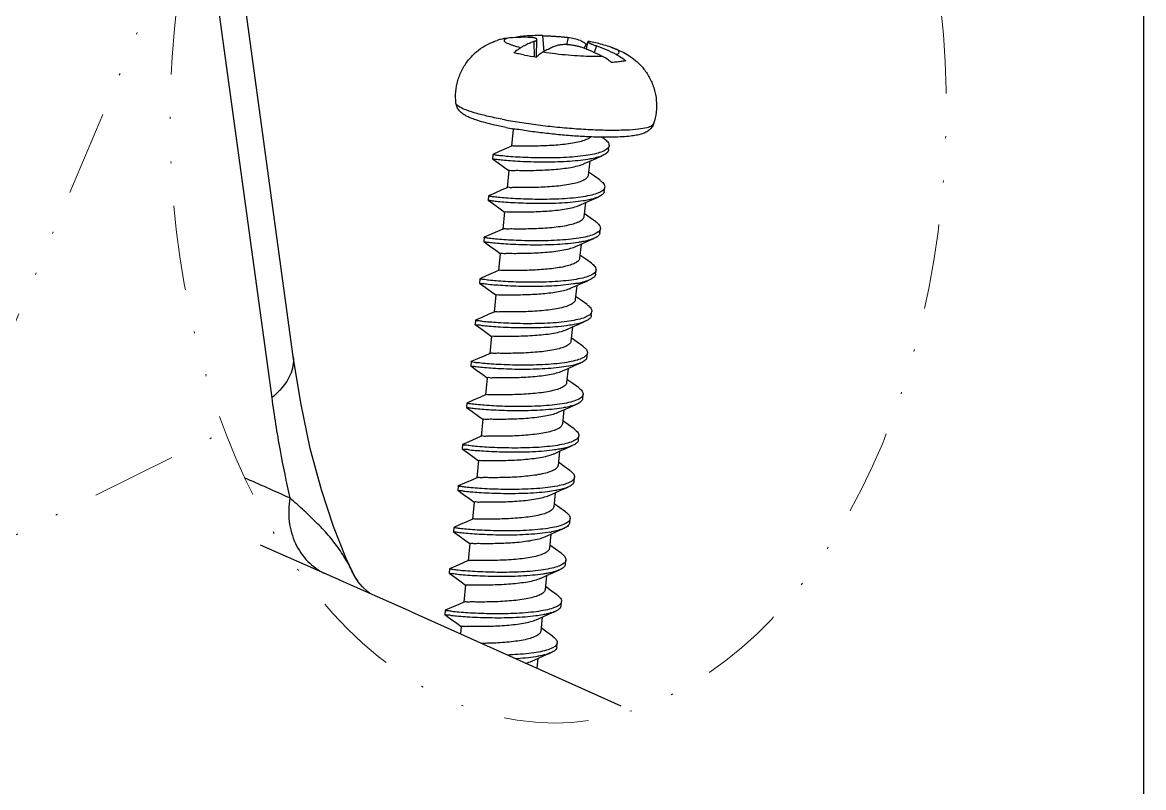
# Model space of a CAD drawing. Header units: millimetres. Extents: x -2947 to 97, y -3022 to 322.
# Drawn here: x -1219.6 to -1160.9, y -1989.6 to -1949.6 of the extents above; entities that cross this region are included whole.
import ezdxf

# ---------------------------------------------------------------- set-up
doc = ezdxf.new("R2010")
doc.units = ezdxf.units.MM
doc.linetypes.add('DIVIDE', pattern=[31.75, 12.7, -6.35, 0, -6.35, 0, -6.35])
doc.layers.get('0').update_dxf_attribs({"linetype": 'CONTINUOUS'})
doc.layers.get('Defpoints').update_dxf_attribs({"linetype": 'CONTINUOUS'})
doc.layers.add('3_ALL_AXES', color=7, linetype='CONTINUOUS')
doc.layers.add('hatch', color=56, linetype='CONTINUOUS', lineweight=9)

msp = doc.modelspace()

# ---------------------------------------------------------------- linework, layer by layer
at = {"color": 7}
for p, q in [((-1205.393, -1967.035), (-1209.238, -1939.012)), ((-1210.229, -1942.19), (-1206.525, -1969.188)), ((-1192.667, -1951.36), (-1192.651, -1950.445)), ((-1192.366, -1950.247), (-1192.292, -1951.085)), ((-1191.025, -1950.342), (-1191.109, -1950.719)), ((-1192.805, -1950.553), (-1192.79, -1951.351)), ((-1190.18, -1950.912), (-1190.073, -1950.697)), ((-1190.064, -1950.956), (-1189.99, -1950.57)), ((-1189.543, -1950.784), (-1189.651, -1951.129)), ((-1193.942, -1955.102), (-1193.892, -1955.138)), ((-1189.125, -1955.646), (-1189.251, -1955.556)), ((-1194.623, -1956.314), (-1194.956, -1956.459)), ((-1194.253, -1956.15), (-1194.623, -1956.314)), ((-1193.986, -1956.031), (-1194.253, -1956.15)), ((-1193.974, -1956.028), (-1193.976, -1956.034)), ((-1188.901, -1956.222), (-1188.878, -1956.001)), ((-1194.958, -1956.462), (-1194.981, -1956.683)), ((-1194.979, -1956.686), (-1194.981, -1956.683)), ((-1194.979, -1956.686), (-1194.678, -1956.901)), ((-1194.958, -1956.462), (-1194.956, -1956.459)), ((-1194.678, -1956.901), (-1194.35, -1957.137)), ((-1190.174, -1956.941), (-1189.887, -1956.814)), ((-1189.887, -1956.814), (-1189.551, -1956.665)), ((-1189.551, -1956.665), (-1189.216, -1956.518)), ((-1194.35, -1957.137), (-1194.119, -1957.305)), ((-1189.644, -1957.604), (-1189.947, -1957.386)), ((-1189.351, -1957.813), (-1189.644, -1957.604)), ((-1195.184, -1958.629), (-1195.208, -1958.851)), ((-1195.184, -1958.629), (-1195.182, -1958.627)), ((-1194.849, -1958.481), (-1195.182, -1958.627)), ((-1194.479, -1958.318), (-1194.849, -1958.481)), ((-1194.212, -1958.198), (-1194.479, -1958.318)), ((-1194.199, -1958.195), (-1194.202, -1958.202)), ((-1189.777, -1958.832), (-1189.442, -1958.686)), ((-1189.127, -1958.39), (-1189.104, -1958.168)), ((-1195.206, -1958.853), (-1195.208, -1958.851)), ((-1195.206, -1958.853), (-1194.905, -1959.069)), ((-1194.905, -1959.069), (-1194.577, -1959.305)), ((-1190.4, -1959.109), (-1190.114, -1958.981)), ((-1190.114, -1958.981), (-1189.777, -1958.832)), ((-1194.577, -1959.305), (-1194.345, -1959.473)), ((-1189.87, -1959.771), (-1190.173, -1959.553)), ((-1189.577, -1959.981), (-1189.87, -1959.771)), ((-1194.438, -1960.366), (-1194.706, -1960.485)), ((-1189.353, -1960.557), (-1189.33, -1960.335)), ((-1195.411, -1960.796), (-1195.434, -1961.018)), ((-1195.432, -1961.021), (-1195.434, -1961.018)), ((-1195.432, -1961.021), (-1195.131, -1961.236)), ((-1195.411, -1960.796), (-1195.408, -1960.794)), ((-1195.075, -1960.648), (-1195.408, -1960.794)), ((-1194.706, -1960.485), (-1195.075, -1960.648)), ((-1190.34, -1961.148), (-1190.004, -1961)), ((-1190.004, -1961), (-1189.668, -1960.853)), ((-1195.131, -1961.236), (-1194.803, -1961.472)), ((-1194.803, -1961.472), (-1194.571, -1961.64)), ((-1190.627, -1961.276), (-1190.34, -1961.148)), ((-1190.096, -1961.939), (-1190.399, -1961.72)), ((-1189.804, -1962.148), (-1190.096, -1961.939)), ((-1194.932, -1962.652), (-1195.301, -1962.815)), ((-1194.664, -1962.533), (-1194.932, -1962.652)), ((-1189.579, -1962.724), (-1189.556, -1962.503)), ((-1195.637, -1962.963), (-1195.66, -1963.185)), ((-1195.658, -1963.188), (-1195.66, -1963.185)), ((-1195.658, -1963.188), (-1195.357, -1963.403)), ((-1195.637, -1962.963), (-1195.634, -1962.961)), ((-1195.301, -1962.815), (-1195.634, -1962.961)), ((-1190.853, -1963.443), (-1190.654, -1963.355)), ((-1190.654, -1963.355), (-1190.25, -1963.176)), ((-1190.25, -1963.176), (-1189.996, -1963.064)), ((-1189.895, -1963.02), (-1189.927, -1963.034)), ((-1195.357, -1963.403), (-1195.029, -1963.639)), ((-1195.029, -1963.639), (-1194.797, -1963.807)), ((-1190.322, -1964.106), (-1190.626, -1963.888)), ((-1190.03, -1964.315), (-1190.322, -1964.106)), ((-1195.863, -1965.131), (-1195.886, -1965.352)), ((-1195.863, -1965.131), (-1195.86, -1965.128)), ((-1195.527, -1964.983), (-1195.86, -1965.128)), ((-1195.158, -1964.819), (-1195.527, -1964.983)), ((-1194.89, -1964.7), (-1195.158, -1964.819)), ((-1189.805, -1964.891), (-1189.782, -1964.67)), ((-1195.884, -1965.355), (-1195.886, -1965.352)), ((-1195.884, -1965.355), (-1195.583, -1965.57)), ((-1195.583, -1965.57), (-1195.255, -1965.806)), ((-1191.079, -1965.61), (-1190.792, -1965.483)), ((-1190.792, -1965.483), (-1190.456, -1965.334)), ((-1190.456, -1965.334), (-1190.121, -1965.187)), ((-1195.255, -1965.806), (-1195.023, -1965.974)), ((-1190.548, -1966.273), (-1190.852, -1966.055)), ((-1190.256, -1966.482), (-1190.548, -1966.273)), ((-1195.116, -1966.867), (-1195.384, -1966.987)), ((-1190.031, -1967.059), (-1190.008, -1966.837)), ((-1205.005, -1969.456), (-1205.393, -1967.035)), ((-1196.089, -1967.298), (-1196.112, -1967.52)), ((-1196.089, -1967.298), (-1196.086, -1967.296)), ((-1195.754, -1967.15), (-1196.086, -1967.296)), ((-1195.384, -1966.987), (-1195.754, -1967.15)), ((-1190.682, -1967.501), (-1190.347, -1967.355)), ((-1196.11, -1967.522), (-1196.112, -1967.52)), ((-1196.11, -1967.522), (-1195.809, -1967.738)), ((-1195.809, -1967.738), (-1195.481, -1967.974)), ((-1195.481, -1967.974), (-1195.249, -1968.142)), ((-1191.305, -1967.778), (-1191.018, -1967.65)), ((-1191.018, -1967.65), (-1190.682, -1967.501)), ((-1190.987, -1967.533), (-1190.994, -1967.535)), ((-1190.774, -1968.44), (-1191.078, -1968.222)), ((-1190.482, -1968.65), (-1190.774, -1968.44)), ((-1195.61, -1969.154), (-1195.98, -1969.317)), ((-1195.343, -1969.035), (-1195.61, -1969.154)), ((-1190.258, -1969.226), (-1190.235, -1969.004)), ((-1204.504, -1971.836), (-1205.005, -1969.456)), ((-1196.315, -1969.465), (-1196.338, -1969.687)), ((-1196.336, -1969.69), (-1196.338, -1969.687)), ((-1196.336, -1969.69), (-1196.035, -1969.905)), ((-1196.315, -1969.465), (-1196.313, -1969.463)), ((-1195.98, -1969.317), (-1196.313, -1969.463)), ((-1191.531, -1969.945), (-1191.244, -1969.817)), ((-1191.244, -1969.817), (-1190.908, -1969.669)), ((-1190.908, -1969.669), (-1190.573, -1969.522)), ((-1196.035, -1969.905), (-1195.707, -1970.141)), ((-1195.707, -1970.141), (-1195.476, -1970.309)), ((-1191.001, -1970.608), (-1191.304, -1970.389)), ((-1190.708, -1970.817), (-1191.001, -1970.608)), ((-1196.206, -1971.484), (-1196.539, -1971.63)), ((-1195.836, -1971.321), (-1196.206, -1971.484)), ((-1195.569, -1971.202), (-1195.836, -1971.321)), ((-1195.556, -1971.199), (-1195.559, -1971.205)), ((-1190.484, -1971.393), (-1190.461, -1971.172)), ((-1203.927, -1973.997), (-1204.504, -1971.836)), ((-1196.541, -1971.632), (-1196.564, -1971.854)), ((-1196.562, -1971.857), (-1196.564, -1971.854)), ((-1196.562, -1971.857), (-1196.262, -1972.072)), ((-1196.541, -1971.632), (-1196.539, -1971.63)), ((-1196.262, -1972.072), (-1195.934, -1972.308)), ((-1191.757, -1972.112), (-1191.471, -1971.984)), ((-1191.471, -1971.984), (-1191.134, -1971.836)), ((-1191.134, -1971.836), (-1190.799, -1971.689)), ((-1195.934, -1972.308), (-1195.702, -1972.476)), ((-1191.227, -1972.775), (-1191.53, -1972.557)), ((-1190.934, -1972.984), (-1191.227, -1972.775)), ((-1190.71, -1973.56), (-1190.687, -1973.339)), ((-1196.768, -1973.8), (-1196.791, -1974.021)), ((-1196.768, -1973.8), (-1196.765, -1973.797)), ((-1196.432, -1973.652), (-1196.765, -1973.797)), ((-1196.063, -1973.488), (-1196.432, -1973.652)), ((-1195.795, -1973.369), (-1196.063, -1973.488)), ((-1191.361, -1974.003), (-1191.025, -1973.856)), ((-1203.292, -1975.92), (-1203.927, -1973.997)), ((-1196.789, -1974.024), (-1196.791, -1974.021)), ((-1196.789, -1974.024), (-1196.488, -1974.239)), ((-1196.488, -1974.239), (-1196.16, -1974.475)), ((-1196.16, -1974.475), (-1195.928, -1974.643)), ((-1191.983, -1974.279), (-1191.697, -1974.152)), ((-1191.697, -1974.152), (-1191.361, -1974.003)), ((-1191.453, -1974.942), (-1191.756, -1974.724)), ((-1191.161, -1975.151), (-1191.453, -1974.942)), ((-1196.289, -1975.656), (-1196.658, -1975.819)), ((-1196.021, -1975.536), (-1196.289, -1975.656)), ((-1190.936, -1975.728), (-1190.913, -1975.506)), ((-1202.623, -1977.593), (-1203.292, -1975.92)), ((-1196.994, -1975.967), (-1197.017, -1976.189)), ((-1197.015, -1976.191), (-1197.017, -1976.189)), ((-1197.015, -1976.191), (-1196.714, -1976.407)), ((-1196.994, -1975.967), (-1196.991, -1975.965)), ((-1196.658, -1975.819), (-1196.991, -1975.965)), ((-1191.923, -1976.319), (-1191.587, -1976.17)), ((-1191.587, -1976.17), (-1191.252, -1976.024)), ((-1196.714, -1976.407), (-1196.386, -1976.643)), ((-1196.386, -1976.643), (-1196.154, -1976.811)), ((-1192.21, -1976.447), (-1191.923, -1976.319)), ((-1203.737, -1978.378), (-1207.11, -1976.886)), ((-1191.679, -1977.109), (-1191.983, -1976.891)), ((-1191.387, -1977.319), (-1191.679, -1977.109)), ((-1202.266, -1978.366), (-1202.623, -1977.593)), ((-1202.266, -1978.365), (-1202.455, -1977.992)), ((-1196.884, -1977.986), (-1197.217, -1978.132)), ((-1196.515, -1977.823), (-1196.884, -1977.986)), ((-1196.247, -1977.704), (-1196.515, -1977.823)), ((-1191.162, -1977.895), (-1191.139, -1977.673)), ((-1202.203, -1978.489), (-1202.266, -1978.366)), ((-1202.096, -1978.671), (-1202.203, -1978.489)), ((-1197.22, -1978.134), (-1197.243, -1978.356)), ((-1197.241, -1978.359), (-1197.243, -1978.356)), ((-1197.241, -1978.359), (-1196.94, -1978.574)), ((-1197.22, -1978.134), (-1197.217, -1978.132)), ((-1196.94, -1978.574), (-1196.612, -1978.81)), ((-1192.436, -1978.614), (-1192.149, -1978.486)), ((-1192.149, -1978.486), (-1191.813, -1978.338)), ((-1191.813, -1978.338), (-1191.478, -1978.191)), ((-1199.212, -1980.387), (-1202.181, -1979.067)), ((-1202.018, -1978.786), (-1202.096, -1978.671)), ((-1202.018, -1978.786), (-1202.017, -1978.787)), ((-1201.78, -1979.078), (-1202.017, -1978.787)), ((-1201.519, -1979.324), (-1201.78, -1979.078)), ((-1196.612, -1978.81), (-1196.38, -1978.978)), ((-1191.905, -1979.277), (-1192.209, -1979.058)), ((-1201.39, -1979.418), (-1201.519, -1979.324)), ((-1191.613, -1979.486), (-1191.905, -1979.277)), ((-1199.212, -1980.387), (-1188.27, -1985.305)), ((-1197.446, -1980.301), (-1197.469, -1980.523)), ((-1197.446, -1980.301), (-1197.443, -1980.299)), ((-1197.111, -1980.153), (-1197.443, -1980.299)), ((-1196.741, -1979.99), (-1197.111, -1980.153)), ((-1196.473, -1979.871), (-1196.741, -1979.99)), ((-1192.039, -1980.505), (-1191.704, -1980.358)), ((-1191.388, -1980.062), (-1191.365, -1979.84)), ((-1197.467, -1980.526), (-1197.469, -1980.523)), ((-1197.467, -1980.526), (-1197.166, -1980.741)), ((-1197.166, -1980.741), (-1196.838, -1980.977)), ((-1196.838, -1980.977), (-1196.606, -1981.145)), ((-1192.662, -1980.781), (-1192.375, -1980.653)), ((-1192.375, -1980.653), (-1192.039, -1980.505)), ((-1192.131, -1981.444), (-1192.435, -1981.226)), ((-1191.839, -1981.653), (-1192.131, -1981.444)), ((-1191.615, -1982.229), (-1191.592, -1982.008)), ((-1192.601, -1982.821), (-1192.265, -1982.672)), ((-1192.265, -1982.672), (-1191.93, -1982.525)), ((-1192.888, -1982.948), (-1192.601, -1982.821))]:
    msp.add_line(p, q, dxfattribs=at)
for centre, radius, start, end in [((-1193.972, -1952.575), 2.208, 95.88624, 105.19981), ((-1193.317, -1958.917), 8.584, 88.60915, 95.89235), ((-1193.229, -1952.488), 2.209, 95.88722, 103.91871), ((-1192.575, -1958.819), 8.574, 90.48299, 95.89534), ((-1192.574, -1958.861), 8.616, 88.61515, 90.48567), ((-1191.497, -1953.52), 3.212, 69.64445, 81.55399), ((-1193.548, -1959.868), 9.569, 63.29364, 70.06871), ((-1193.417, -1972.113), 21.675, 80.97289, 81.12395), ((-1190.315, -1953.728), 3.196, 75.32328, 81.57089), ((-1192.805, -1959.78), 9.569, 63.29364, 70.06871), ((-1189.716, -1932.314), 19.284, 259.27894, 261.16355), ((-1189.799, -1960.084), 0.558, 310.17378, 311.35923), ((-1190.024, -1962.249), 0.56, 309.27831, 311.22162), ((-1191.405, -1958.508), 4.771, 280.44639, 283.6252), ((-1191.234, -1959.233), 4.027, 283.70024, 283.98341), ((-1195.308, -1969.031), 0.0265, 183.01881, 186.04505), ((-1193.03, -1970.031), 6.275, 279.74056, 280.4145), ((-1198.858, -1976.525), 3.885, 202.18316, 205.3254), ((-1191.617, -1977.407), 0.576, 308.65876, 311.20379), ((-1198.817, -1976.506), 3.93, 205.32423, 208.34579), ((-1198.792, -1976.492), 3.958, 208.34623, 215.41317), ((-1193.714, -1976.523), 6.286, 280.33577, 280.45165)]:
    msp.add_arc(centre, radius, start, end, dxfattribs=at)
for points, start_tangent, end_tangent in [([(-1193.502, -1950.878), (-1193.91, -1950.764), (-1194.195, -1950.651), (-1194.341, -1950.546), (-1194.342, -1950.454), (-1194.199, -1950.378)], (-0.971348, 0.237662), (0.956396, 0.292072)), ([(-1192.651, -1950.445), (-1192.652, -1950.435), (-1192.664, -1950.417), (-1192.688, -1950.399), (-1192.724, -1950.384), (-1192.77, -1950.37), (-1192.825, -1950.359), (-1192.886, -1950.35), (-1192.953, -1950.343), (-1193.027, -1950.339), (-1193.109, -1950.335)], (0.019794, 0.999804), (-0.999708, 0.024156)), ([(-1192.805, -1950.553), (-1192.756, -1950.533), (-1192.716, -1950.514), (-1192.686, -1950.494), (-1192.664, -1950.475), (-1192.652, -1950.455), (-1192.651, -1950.445)], (0.937597, 0.347724), (0.019794, 0.999804)), ([(-1192.366, -1950.247), (-1192.279, -1950.25), (-1192.19, -1950.253), (-1192.096, -1950.257), (-1191.999, -1950.261), (-1191.895, -1950.267), (-1191.788, -1950.273), (-1191.68, -1950.28), (-1191.574, -1950.288), (-1191.472, -1950.295), (-1191.376, -1950.304), (-1191.289, -1950.312), (-1191.211, -1950.319), (-1191.142, -1950.327), (-1191.131, -1950.329)], (0.999708, -0.024156), (0.993029, -0.117869)), ([(-1191.131, -1950.329), (-1191.08, -1950.335), (-1191.025, -1950.342)], (0.993029, -0.117869), (0.989199, -0.14658)), ([(-1193.856, -1951.145), (-1193.683, -1950.997), (-1193.502, -1950.878)], (0.722878, 0.690976), (0.872025, 0.489461)), ([(-1192.805, -1950.553), (-1192.902, -1950.59), (-1193.006, -1950.633), (-1193.119, -1950.683), (-1193.239, -1950.74), (-1193.367, -1950.805), (-1193.502, -1950.878)], (-0.937597, -0.347724), (-0.872025, -0.489461)), ([(-1191.627, -1950.777), (-1191.724, -1950.814), (-1191.828, -1950.857), (-1191.941, -1950.907), (-1192.061, -1950.964), (-1192.189, -1951.029), (-1192.324, -1951.102)], (-0.937597, -0.347724), (-0.872025, -0.489461)), ([(-1190.286, -1950.872), (-1190.37, -1950.844), (-1190.457, -1950.818), (-1190.549, -1950.795), (-1190.645, -1950.774), (-1190.747, -1950.755), (-1190.853, -1950.74), (-1190.96, -1950.728), (-1191.066, -1950.721), (-1191.169, -1950.717), (-1191.266, -1950.718), (-1191.354, -1950.724), (-1191.434, -1950.732), (-1191.505, -1950.744), (-1191.569, -1950.759), (-1191.627, -1950.777)], (-0.940272, 0.340424), (-0.937597, -0.347724)), ([(-1190.379, -1950.508), (-1190.217, -1950.588), (-1190.073, -1950.697)], (0.937831, -0.347093), (0.743658, -0.66856)), ([(-1189.847, -1950.566), (-1189.894, -1950.56), (-1189.931, -1950.558), (-1189.959, -1950.558), (-1189.979, -1950.561), (-1189.989, -1950.567), (-1189.99, -1950.57)], (-0.989199, 0.14658), (-0.108921, -0.99405)), ([(-1189.99, -1950.57), (-1189.989, -1950.578), (-1189.976, -1950.591), (-1189.953, -1950.609), (-1189.917, -1950.629), (-1189.872, -1950.652), (-1189.818, -1950.676), (-1189.759, -1950.701), (-1189.694, -1950.728), (-1189.622, -1950.755), (-1189.543, -1950.784)], (-0.108921, -0.99405), (0.940272, -0.340424)), ([(-1188.505, -1951.232), (-1188.361, -1951.157), (-1188.362, -1951.064), (-1188.509, -1950.959), (-1188.786, -1950.849)], (0.956396, 0.292072), (-0.94258, 0.333982)), ([(-1193.303, -1951.261), (-1193.59, -1951.204), (-1193.856, -1951.145)], (-0.982391, 0.186837), (-0.973737, 0.227676)), ([(-1192.324, -1951.102), (-1192.505, -1951.221), (-1192.678, -1951.369)], (-0.872025, -0.489461), (-0.722878, -0.690976)), ([(-1192.324, -1951.102), (-1191.677, -1951.188), (-1191.014, -1951.256), (-1190.368, -1951.302), (-1189.769, -1951.323), (-1189.248, -1951.32)], (0.988948, -0.148261), (0.999425, 0.033901)), ([(-1188.748, -1951.647), (-1188.984, -1951.472), (-1189.248, -1951.32)], (-0.770417, 0.637541), (-0.893562, 0.448939)), ([(-1188.005, -1951.559), (-1188.201, -1951.598), (-1188.45, -1951.628), (-1188.748, -1951.647)], (-0.968291, -0.249823), (-0.998981, -0.045127)), ([(-1188.505, -1951.232), (-1188.242, -1951.384), (-1188.005, -1951.559)], (0.893562, -0.448939), (0.770417, -0.637541)), ([(-1193.883, -1955.138), (-1193.88, -1955.129), (-1193.801, -1955.119)], (0.267868, 0.963456), (0.972157, -0.234332)), ([(-1189.833, -1955.547), (-1189.892, -1955.592), (-1190.111, -1955.702), (-1190.412, -1955.796), (-1190.783, -1955.873), (-1191.204, -1955.933), (-1191.657, -1955.977), (-1192.12, -1956.005), (-1192.57, -1956.021), (-1192.987, -1956.028)], (-0.752005, -0.659157), (-0.999977, -0.006777)), ([(-1189.125, -1955.647), (-1189.076, -1955.683), (-1188.914, -1955.856), (-1188.878, -1956.001)], (0.816484, -0.577369), (-0.075567, -0.997141)), ([(-1188.978, -1956.169), (-1189.201, -1956.3), (-1189.542, -1956.412), (-1189.986, -1956.502), (-1190.513, -1956.569), (-1191.101, -1956.615), (-1191.724, -1956.638), (-1192.355, -1956.643), (-1192.968, -1956.632), (-1193.535, -1956.609), (-1194.032, -1956.577), (-1194.438, -1956.541), (-1194.735, -1956.507), (-1194.91, -1956.478), (-1194.957, -1956.46)], (-0.744846, -0.667236), (-0.663873, 0.747845)), ([(-1192.987, -1956.028), (-1193.359, -1956.028), (-1193.66, -1956.025), (-1193.868, -1956.024), (-1193.974, -1956.028)], (-0.999977, -0.006777), (-0.435784, -0.900051)), ([(-1188.901, -1956.222), (-1188.902, -1956.232), (-1188.992, -1956.383), (-1189.209, -1956.515), (-1189.216, -1956.518)], (-0.086796, -0.996226), (-0.920432, -0.390904)), ([(-1188.878, -1956.001), (-1188.88, -1956.019), (-1188.978, -1956.169)], (-0.075567, -0.997141), (-0.744846, -0.667236)), ([(-1189.86, -1956.698), (-1189.983, -1956.719), (-1190.507, -1956.788), (-1191.092, -1956.834), (-1191.714, -1956.859), (-1192.346, -1956.865), (-1192.961, -1956.855), (-1193.531, -1956.832), (-1194.033, -1956.8), (-1194.444, -1956.765), (-1194.746, -1956.73), (-1194.928, -1956.701), (-1194.978, -1956.684)], (-0.98343, -0.181291), (-0.849122, 0.528197)), ([(-1193.119, -1957.296), (-1192.699, -1957.29), (-1192.239, -1957.273), (-1191.765, -1957.243), (-1191.309, -1957.198), (-1190.885, -1957.136), (-1190.516, -1957.057), (-1190.218, -1956.96), (-1190.174, -1956.941)], (0.999977, 0.006777), (0.913409, 0.407043)), ([(-1189.216, -1956.518), (-1189.544, -1956.628), (-1189.86, -1956.698)], (-0.920432, -0.390904), (-0.98343, -0.181291)), ([(-1194.109, -1957.305), (-1194.106, -1957.296), (-1194, -1957.292), (-1193.793, -1957.293), (-1193.491, -1957.296), (-1193.119, -1957.296)], (0.22856, 0.97353), (0.999977, 0.006777)), ([(-1189.966, -1957.549), (-1189.984, -1957.617), (-1190.103, -1957.748), (-1190.318, -1957.862), (-1190.615, -1957.957), (-1190.987, -1958.037), (-1191.414, -1958.099), (-1191.87, -1958.143), (-1192.339, -1958.172), (-1192.793, -1958.189), (-1193.213, -1958.195)], (-0.099829, -0.995005), (-0.999977, -0.006777)), ([(-1189.352, -1957.814), (-1189.296, -1957.855), (-1189.137, -1958.028), (-1189.104, -1958.168)], (0.815901, -0.578191), (-0.071594, -0.997434)), ([(-1189.208, -1958.34), (-1189.435, -1958.471), (-1189.78, -1958.582), (-1190.226, -1958.671), (-1190.755, -1958.738), (-1191.344, -1958.783), (-1191.967, -1958.806), (-1192.599, -1958.81), (-1193.21, -1958.799), (-1193.776, -1958.775), (-1194.271, -1958.743), (-1194.674, -1958.708), (-1194.967, -1958.673), (-1195.139, -1958.645), (-1195.182, -1958.627)], (-0.754614, -0.65617), (-0.671325, 0.741163)), ([(-1193.213, -1958.195), (-1193.584, -1958.195), (-1193.884, -1958.192), (-1194.091, -1958.191), (-1194.199, -1958.195)], (-0.999977, -0.006777), (-0.504702, -0.863294)), ([(-1189.442, -1958.686), (-1189.448, -1958.688), (-1189.788, -1958.8), (-1190.087, -1958.865)], (-0.920786, -0.390068), (-0.98339, -0.181505)), ([(-1189.127, -1958.39), (-1189.129, -1958.407), (-1189.225, -1958.556), (-1189.442, -1958.686)], (-0.077222, -0.997014), (-0.920786, -0.390068)), ([(-1189.104, -1958.168), (-1189.108, -1958.191), (-1189.208, -1958.34)], (-0.071594, -0.997434), (-0.754614, -0.65617)), ([(-1190.087, -1958.865), (-1190.232, -1958.89), (-1190.758, -1958.958), (-1191.346, -1959.003), (-1191.969, -1959.027), (-1192.601, -1959.032), (-1193.214, -1959.021), (-1193.782, -1958.998), (-1194.28, -1958.966), (-1194.686, -1958.93), (-1194.984, -1958.896), (-1195.159, -1958.867), (-1195.204, -1958.851)], (-0.98339, -0.181505), (-0.837419, 0.546561)), ([(-1193.345, -1959.463), (-1192.925, -1959.457), (-1192.472, -1959.44), (-1192.003, -1959.411), (-1191.547, -1959.367), (-1191.119, -1959.305), (-1190.748, -1959.226), (-1190.45, -1959.13), (-1190.4, -1959.109)], (0.999977, 0.006777), (0.913227, 0.407452)), ([(-1194.335, -1959.473), (-1194.331, -1959.464), (-1194.224, -1959.459), (-1194.016, -1959.461), (-1193.716, -1959.463), (-1193.345, -1959.463)], (0.286304, 0.958139), (0.999977, 0.006777)), ([(-1190.192, -1959.716), (-1190.208, -1959.78), (-1190.324, -1959.912), (-1190.537, -1960.026), (-1190.833, -1960.123), (-1191.209, -1960.203), (-1191.64, -1960.266), (-1192.096, -1960.31), (-1192.561, -1960.339), (-1193.017, -1960.356), (-1193.439, -1960.362)], (-0.094858, -0.995491), (-0.999977, -0.006777)), ([(-1194.423, -1960.362), (-1194.429, -1960.371)], (-0.695996, -0.718046), (-0.528164, -0.849142)), ([(-1193.439, -1960.362), (-1193.808, -1960.362), (-1194.105, -1960.36), (-1194.312, -1960.358), (-1194.423, -1960.362)], (-0.999977, -0.006777), (-0.695996, -0.718046)), ([(-1189.578, -1959.981), (-1189.516, -1960.027), (-1189.361, -1960.2), (-1189.331, -1960.335)], (0.815327, -0.579001), (-0.068758, -0.997633)), ([(-1189.331, -1960.335), (-1189.335, -1960.363), (-1189.43, -1960.503)], (-0.068758, -0.997633), (-0.750491, -0.660881)), ([(-1190.313, -1961.033), (-1190.48, -1961.061), (-1191.01, -1961.128), (-1191.6, -1961.172), (-1192.225, -1961.195), (-1192.856, -1961.199), (-1193.468, -1961.188), (-1194.033, -1961.164), (-1194.527, -1961.132), (-1194.928, -1961.096), (-1195.22, -1961.062), (-1195.391, -1961.034), (-1195.429, -1961.017)], (-0.983345, -0.181749), (-0.818345, 0.574727)), ([(-1189.439, -1960.511), (-1189.67, -1960.642), (-1190.017, -1960.752), (-1190.465, -1960.841), (-1190.996, -1960.907), (-1191.587, -1960.951), (-1192.211, -1960.974), (-1192.842, -1960.978), (-1193.453, -1960.966), (-1194.017, -1960.942), (-1194.509, -1960.909), (-1194.909, -1960.874), (-1195.2, -1960.84), (-1195.369, -1960.812), (-1195.408, -1960.794)], (-0.764005, -0.645211), (-0.670312, 0.742079)), ([(-1189.668, -1960.853), (-1189.688, -1960.861), (-1190.033, -1960.972), (-1190.313, -1961.033)], (-0.920724, -0.390215), (-0.983345, -0.181749)), ([(-1189.354, -1960.557), (-1189.357, -1960.581), (-1189.459, -1960.73), (-1189.668, -1960.853)], (-0.070577, -0.997506), (-0.920724, -0.390215)), ([(-1194.563, -1961.642), (-1194.555, -1961.63), (-1194.444, -1961.627), (-1194.237, -1961.628), (-1193.94, -1961.631), (-1193.571, -1961.63)], (0.456024, 0.889967), (0.999977, 0.006777)), ([(-1193.571, -1961.63), (-1193.15, -1961.624), (-1192.693, -1961.607), (-1192.228, -1961.578), (-1191.772, -1961.534), (-1191.341, -1961.471), (-1190.965, -1961.391), (-1190.669, -1961.294), (-1190.626, -1961.276)], (0.999977, 0.006777), (0.913521, 0.406791)), ([(-1190.663, -1962.147), (-1190.901, -1962.243), (-1191.214, -1962.327), (-1191.586, -1962.395), (-1191.995, -1962.447), (-1192.417, -1962.484), (-1192.851, -1962.51), (-1193.276, -1962.524), (-1193.665, -1962.53)], (-0.889994, -0.455972), (-0.999977, -0.006777)), ([(-1190.417, -1961.884), (-1190.42, -1961.904), (-1190.496, -1962.033), (-1190.663, -1962.147)], (-0.083103, -0.996541), (-0.889994, -0.455972)), ([(-1189.804, -1962.148), (-1189.736, -1962.199), (-1189.585, -1962.372), (-1189.557, -1962.502)], (0.814764, -0.579792), (-0.067111, -0.997745)), ([(-1194.648, -1962.529), (-1194.657, -1962.539)], (-0.77656, -0.630043), (-0.612169, -0.790727)), ([(-1193.665, -1962.53), (-1194.032, -1962.53), (-1194.326, -1962.527), (-1194.535, -1962.526), (-1194.648, -1962.529)], (-0.999977, -0.006777), (-0.77656, -0.630043)), ([(-1189.67, -1962.682), (-1189.904, -1962.812)], (-0.773843, -0.633377), (-0.925444, -0.378883)), ([(-1189.58, -1962.724), (-1189.585, -1962.756), (-1189.693, -1962.904), (-1189.895, -1963.02)], (-0.067102, -0.997746), (-0.918663, -0.395041)), ([(-1189.557, -1962.502), (-1189.562, -1962.534), (-1189.655, -1962.67)], (-0.067111, -0.997745), (-0.751911, -0.659264)), ([(-1190.54, -1963.2), (-1190.737, -1963.233), (-1191.276, -1963.299), (-1191.875, -1963.342), (-1192.506, -1963.363), (-1193.142, -1963.366), (-1193.755, -1963.353), (-1194.318, -1963.328), (-1194.806, -1963.295), (-1195.198, -1963.259), (-1195.477, -1963.225), (-1195.631, -1963.197), (-1195.651, -1963.182)], (-0.98318, -0.182641), (-0.675469, 0.737389)), ([(-1189.904, -1962.812), (-1190.258, -1962.923), (-1190.714, -1963.012), (-1191.253, -1963.077), (-1191.852, -1963.12), (-1192.483, -1963.142), (-1193.119, -1963.144), (-1193.732, -1963.131), (-1194.295, -1963.106), (-1194.783, -1963.073), (-1195.175, -1963.037), (-1195.454, -1963.003), (-1195.608, -1962.976), (-1195.629, -1962.96), (-1195.63, -1962.959)], (-0.925444, -0.378883), (-0.575082, 0.818096)), ([(-1189.927, -1963.034), (-1190.261, -1963.14)], (-0.925444, -0.378883), (-0.970359, -0.241668)), ([(-1194.791, -1963.809), (-1194.78, -1963.798), (-1194.667, -1963.794), (-1194.458, -1963.795), (-1194.164, -1963.798), (-1193.798, -1963.798)], (0.531885, 0.846817), (0.999977, 0.006777)), ([(-1193.798, -1963.798), (-1193.408, -1963.792), (-1192.983, -1963.778), (-1192.549, -1963.753), (-1192.127, -1963.716), (-1191.719, -1963.663), (-1191.346, -1963.595), (-1191.033, -1963.512), (-1190.853, -1963.443)], (0.999977, 0.006777), (0.912014, 0.41016)), ([(-1190.644, -1964.051), (-1190.657, -1964.108), (-1190.764, -1964.237), (-1190.966, -1964.351), (-1191.259, -1964.45), (-1191.633, -1964.533), (-1192.062, -1964.597), (-1192.517, -1964.642), (-1192.994, -1964.673), (-1193.464, -1964.69), (-1193.891, -1964.697)], (-0.090429, -0.995903), (-0.999977, -0.006777)), ([(-1190.03, -1964.315), (-1189.911, -1964.412), (-1189.792, -1964.584), (-1189.785, -1964.669)], (0.812399, -0.583102), (-0.097917, -0.995195)), ([(-1189.869, -1964.828), (-1189.95, -1964.888), (-1190.221, -1965.014), (-1190.607, -1965.118), (-1191.089, -1965.2), (-1191.648, -1965.259), (-1192.259, -1965.296), (-1192.894, -1965.312), (-1193.527, -1965.309), (-1194.128, -1965.292), (-1194.672, -1965.264), (-1195.134, -1965.23), (-1195.495, -1965.194), (-1195.738, -1965.162), (-1195.854, -1965.138)], (-0.73816, -0.674626), (0.646032, 0.763311)), ([(-1194.875, -1964.697), (-1194.883, -1964.706)], (-0.733879, -0.67928), (-0.568617, -0.822603)), ([(-1193.891, -1964.697), (-1194.257, -1964.697), (-1194.553, -1964.694), (-1194.763, -1964.693), (-1194.875, -1964.697)], (-0.999977, -0.006777), (-0.733879, -0.67928)), ([(-1189.808, -1964.891), (-1189.828, -1964.965), (-1189.973, -1965.11), (-1190.121, -1965.187)], (-0.097917, -0.995195), (-0.915678, -0.401914)), ([(-1189.785, -1964.669), (-1189.805, -1964.744), (-1189.869, -1964.828)], (-0.097917, -0.995195), (-0.73816, -0.674626)), ([(-1190.767, -1965.367), (-1191.112, -1965.422), (-1191.671, -1965.481), (-1192.282, -1965.517), (-1192.917, -1965.533), (-1193.55, -1965.531), (-1194.151, -1965.514), (-1194.695, -1965.486), (-1195.157, -1965.452), (-1195.518, -1965.416), (-1195.761, -1965.383), (-1195.878, -1965.36)], (-0.983156, -0.182766), (0.621016, 0.783798)), ([(-1194.024, -1965.965), (-1193.596, -1965.958), (-1193.127, -1965.941), (-1192.649, -1965.91), (-1192.194, -1965.865), (-1191.765, -1965.801), (-1191.391, -1965.718), (-1191.099, -1965.619), (-1191.079, -1965.61)], (0.999977, 0.006777), (0.913873, 0.406001)), ([(-1190.121, -1965.187), (-1190.244, -1965.236), (-1190.63, -1965.34), (-1190.767, -1965.367)], (-0.915678, -0.401914), (-0.983156, -0.182766)), ([(-1195.016, -1965.976), (-1195.007, -1965.965), (-1194.896, -1965.961), (-1194.686, -1965.962), (-1194.39, -1965.965), (-1194.024, -1965.965)], (0.490631, 0.871367), (0.999977, 0.006777)), ([(-1190.871, -1966.218), (-1190.884, -1966.277), (-1190.993, -1966.406), (-1191.198, -1966.521), (-1191.492, -1966.619), (-1191.864, -1966.701), (-1192.286, -1966.764), (-1192.741, -1966.809), (-1193.219, -1966.84), (-1193.689, -1966.857), (-1194.118, -1966.864)], (-0.093583, -0.995611), (-0.999977, -0.006777)), ([(-1195.103, -1966.864), (-1195.108, -1966.872)], (-0.634459, -0.772956), (-0.472563, -0.881297)), ([(-1194.118, -1966.864), (-1194.485, -1966.864), (-1194.785, -1966.862), (-1194.994, -1966.86), (-1195.103, -1966.864)], (-0.999977, -0.006777), (-0.634459, -0.772956)), ([(-1190.256, -1966.482), (-1190.089, -1966.63), (-1190.008, -1966.799), (-1190.01, -1966.837)], (0.818884, -0.57396), (-0.141847, -0.989889)), ([(-1190.01, -1966.837), (-1190.06, -1966.955), (-1190.085, -1966.986)], (-0.141847, -0.989889), (-0.685309, -0.728252)), ([(-1205.398, -1967.036), (-1205.554, -1967.987), (-1206.525, -1969.188)], (0.110576, -0.993868), (-0.758285, -0.651924)), ([(-1190.085, -1966.986), (-1190.242, -1967.094), (-1190.548, -1967.214), (-1190.964, -1967.312), (-1191.471, -1967.387), (-1192.048, -1967.439), (-1192.668, -1967.47), (-1193.306, -1967.48), (-1193.932, -1967.473), (-1194.519, -1967.452), (-1195.041, -1967.422), (-1195.476, -1967.387), (-1195.804, -1967.351), (-1196.011, -1967.321), (-1196.089, -1967.299), (-1196.088, -1967.299)], (-0.685309, -0.728252), (0.776392, 0.630251)), ([(-1190.347, -1967.354), (-1190.571, -1967.435), (-1190.987, -1967.533)], (-0.916702, -0.399572), (-0.983265, -0.182183)), ([(-1190.033, -1967.058), (-1190.083, -1967.176), (-1190.266, -1967.316), (-1190.347, -1967.354)], (-0.141847, -0.989889), (-0.916702, -0.399572)), ([(-1190.994, -1967.535), (-1191.494, -1967.609), (-1192.071, -1967.661), (-1192.691, -1967.691), (-1193.329, -1967.702), (-1193.955, -1967.695), (-1194.542, -1967.674), (-1195.065, -1967.644), (-1195.499, -1967.608), (-1195.827, -1967.573), (-1196.035, -1967.542), (-1196.111, -1967.523)], (-0.983472, -0.181061), (-0.771967, 0.635663)), ([(-1194.25, -1968.132), (-1193.822, -1968.126), (-1193.351, -1968.108), (-1192.873, -1968.077), (-1192.419, -1968.032), (-1191.996, -1967.969), (-1191.625, -1967.887), (-1191.331, -1967.789), (-1191.305, -1967.778)], (0.999977, 0.006777), (0.91381, 0.406143)), ([(-1195.241, -1968.143), (-1195.235, -1968.132), (-1195.126, -1968.128), (-1194.917, -1968.13), (-1194.617, -1968.132), (-1194.25, -1968.132)], (0.401051, 0.916056), (0.999977, 0.006777)), ([(-1191.097, -1968.385), (-1191.112, -1968.449), (-1191.225, -1968.578), (-1191.435, -1968.692), (-1191.732, -1968.79), (-1192.102, -1968.87), (-1192.523, -1968.932), (-1192.978, -1968.977), (-1193.455, -1969.008), (-1193.921, -1969.025), (-1194.344, -1969.031)], (-0.097494, -0.995236), (-0.999977, -0.006777)), ([(-1190.482, -1968.65), (-1190.452, -1968.672), (-1190.278, -1968.847), (-1190.235, -1969.004)], (0.818439, -0.574593), (-0.088665, -0.996061)), ([(-1206.525, -1969.188), (-1206.087, -1971.937), (-1205.576, -1974.427)], (0.135934, -0.990718), (0.22301, -0.974816)), ([(-1190.326, -1969.164), (-1190.545, -1969.298), (-1190.884, -1969.412), (-1191.329, -1969.503), (-1191.859, -1969.572), (-1192.451, -1969.618), (-1193.079, -1969.642), (-1193.716, -1969.647), (-1194.334, -1969.635), (-1194.905, -1969.611), (-1195.404, -1969.579), (-1195.809, -1969.543), (-1196.104, -1969.509), (-1196.274, -1969.48), (-1196.312, -1969.463)], (-0.723298, -0.690536), (-0.669421, 0.742884)), ([(-1194.344, -1969.031), (-1194.722, -1969.031), (-1195.026, -1969.029), (-1195.233, -1969.028), (-1195.334, -1969.032)], (-0.999977, -0.006777), (0.051816, -0.998657)), ([(-1190.258, -1969.226), (-1190.259, -1969.234), (-1190.349, -1969.386), (-1190.568, -1969.52), (-1190.573, -1969.522)], (-0.088665, -0.996061), (-0.920768, -0.39011)), ([(-1190.235, -1969.004), (-1190.236, -1969.013), (-1190.326, -1969.164)], (-0.088665, -0.996061), (-0.723298, -0.690536)), ([(-1191.218, -1969.702), (-1191.352, -1969.725), (-1191.882, -1969.793), (-1192.474, -1969.839), (-1193.102, -1969.864), (-1193.739, -1969.868), (-1194.357, -1969.857), (-1194.928, -1969.833), (-1195.427, -1969.801), (-1195.833, -1969.765), (-1196.127, -1969.731), (-1196.297, -1969.702), (-1196.334, -1969.686)], (-0.983429, -0.181293), (-0.806945, 0.590626)), ([(-1190.573, -1969.522), (-1190.908, -1969.633), (-1191.218, -1969.702)], (-0.920768, -0.39011), (-0.983429, -0.181293)), ([(-1195.466, -1970.304), (-1195.466, -1970.3), (-1195.365, -1970.296), (-1195.159, -1970.297), (-1194.854, -1970.299), (-1194.476, -1970.299)], (-0.158969, 0.987284), (0.999977, 0.006777)), ([(-1194.476, -1970.299), (-1194.053, -1970.293), (-1193.587, -1970.276), (-1193.111, -1970.246), (-1192.655, -1970.2), (-1192.234, -1970.138), (-1191.864, -1970.058), (-1191.568, -1969.961), (-1191.531, -1969.945)], (0.999977, 0.006777), (0.913612, 0.406588)), ([(-1191.323, -1970.552), (-1191.34, -1970.62), (-1191.459, -1970.751), (-1191.674, -1970.865), (-1191.971, -1970.961), (-1192.342, -1971.04), (-1192.769, -1971.102), (-1193.225, -1971.146), (-1193.695, -1971.176), (-1194.15, -1971.192), (-1194.57, -1971.199)], (-0.099703, -0.995017), (-0.999977, -0.006777)), ([(-1190.709, -1970.817), (-1190.614, -1970.891), (-1190.478, -1971.064), (-1190.463, -1971.171)], (0.812743, -0.582622), (-0.074152, -0.997247)), ([(-1190.554, -1971.334), (-1190.603, -1971.372), (-1190.858, -1971.501), (-1191.23, -1971.608), (-1191.701, -1971.693), (-1192.252, -1971.755), (-1192.857, -1971.794), (-1193.491, -1971.812), (-1194.125, -1971.812), (-1194.732, -1971.797), (-1195.284, -1971.77), (-1195.758, -1971.736), (-1196.133, -1971.7), (-1196.392, -1971.667), (-1196.525, -1971.641), (-1196.525, -1971.633)], (-0.750809, -0.660519), (0.029428, 0.999567)), ([(-1194.57, -1971.199), (-1194.941, -1971.199), (-1195.242, -1971.196), (-1195.45, -1971.195), (-1195.556, -1971.199)], (-0.999977, -0.006777), (-0.442667, -0.896686)), ([(-1190.486, -1971.393), (-1190.497, -1971.447), (-1190.626, -1971.594), (-1190.799, -1971.689)], (-0.074152, -0.997247), (-0.917638, -0.397418)), ([(-1190.463, -1971.171), (-1190.474, -1971.226), (-1190.554, -1971.334)], (-0.074152, -0.997247), (-0.750809, -0.660519)), ([(-1191.445, -1971.869), (-1191.724, -1971.914), (-1192.275, -1971.976), (-1192.88, -1972.016), (-1193.514, -1972.034), (-1194.148, -1972.034), (-1194.755, -1972.018), (-1195.307, -1971.992), (-1195.782, -1971.958), (-1196.156, -1971.922), (-1196.416, -1971.889), (-1196.548, -1971.863), (-1196.548, -1971.857)], (-0.983166, -0.182715), (-0.013525, 0.999909)), ([(-1194.702, -1972.467), (-1194.282, -1972.46), (-1193.827, -1972.444), (-1193.357, -1972.414), (-1192.901, -1972.37), (-1192.474, -1972.308), (-1192.104, -1972.229), (-1191.806, -1972.133), (-1191.757, -1972.112)], (0.999977, 0.006777), (0.913273, 0.407348)), ([(-1190.799, -1971.689), (-1190.881, -1971.722), (-1191.253, -1971.83), (-1191.445, -1971.869)], (-0.917638, -0.397418), (-0.983166, -0.182715)), ([(-1195.692, -1972.476), (-1195.689, -1972.467), (-1195.582, -1972.463), (-1195.374, -1972.464), (-1195.073, -1972.467), (-1194.702, -1972.467)], (0.233905, 0.972259), (0.999977, 0.006777)), ([(-1191.549, -1972.72), (-1191.565, -1972.784), (-1191.683, -1972.916), (-1191.896, -1973.03), (-1192.193, -1973.127), (-1192.567, -1973.207), (-1192.998, -1973.269), (-1193.454, -1973.314), (-1193.92, -1973.343), (-1194.375, -1973.359), (-1194.796, -1973.366)], (-0.096343, -0.995348), (-0.999977, -0.006777)), ([(-1194.796, -1973.366), (-1195.165, -1973.366), (-1195.464, -1973.363), (-1195.67, -1973.362), (-1195.78, -1973.366)], (-0.999977, -0.006777), (-0.654012, -0.756485)), ([(-1190.934, -1972.984), (-1190.788, -1973.109), (-1190.69, -1973.279), (-1190.69, -1973.338)], (0.815235, -0.57913), (-0.130196, -0.991488)), ([(-1190.69, -1973.338), (-1190.724, -1973.437), (-1190.767, -1973.492)], (-0.130196, -0.991488), (-0.708068, -0.706144)), ([(-1190.767, -1973.492), (-1190.89, -1973.579), (-1191.181, -1973.701), (-1191.583, -1973.802), (-1192.08, -1973.88), (-1192.649, -1973.936), (-1193.266, -1973.969), (-1193.902, -1973.981), (-1194.532, -1973.976), (-1195.125, -1973.957), (-1195.657, -1973.928), (-1196.104, -1973.893), (-1196.447, -1973.857), (-1196.67, -1973.826), (-1196.765, -1973.803)], (-0.708068, -0.706144), (0.802918, 0.59609)), ([(-1195.78, -1973.366), (-1195.786, -1973.374)], (-0.654012, -0.756485), (-0.487094, -0.87335)), ([(-1191.026, -1973.856), (-1191.204, -1973.923), (-1191.606, -1974.024), (-1191.672, -1974.036)], (-0.915381, -0.402589), (-0.983286, -0.182069)), ([(-1190.713, -1973.56), (-1190.747, -1973.659), (-1190.914, -1973.801), (-1191.026, -1973.856)], (-0.130196, -0.991488), (-0.915381, -0.402589)), ([(-1205.576, -1974.427), (-1205.605, -1975.661), (-1205.281, -1976.803), (-1204.637, -1977.74), (-1203.737, -1978.378)], (-0.165079, -0.98628), (0.906753, -0.421663)), ([(-1202.455, -1977.992), (-1202.932, -1977.191), (-1203.485, -1976.465), (-1204.122, -1975.772), (-1204.826, -1975.094), (-1205.576, -1974.427)], (-0.466034, 0.884767), (-0.758225, 0.651993)), ([(-1191.672, -1974.036), (-1192.103, -1974.102), (-1192.672, -1974.157), (-1193.289, -1974.19), (-1193.926, -1974.203), (-1194.555, -1974.198), (-1195.148, -1974.179), (-1195.68, -1974.15), (-1196.128, -1974.115), (-1196.47, -1974.079), (-1196.694, -1974.047), (-1196.788, -1974.025)], (-0.983286, -0.182069), (0.797773, 0.602958)), ([(-1194.928, -1974.634), (-1194.507, -1974.627), (-1194.052, -1974.611), (-1193.586, -1974.582), (-1193.13, -1974.537), (-1192.7, -1974.475), (-1192.325, -1974.395), (-1192.029, -1974.299), (-1191.983, -1974.279)], (0.999977, 0.006777), (0.913422, 0.407014)), ([(-1195.92, -1974.645), (-1195.913, -1974.634), (-1195.802, -1974.63), (-1195.596, -1974.631), (-1195.298, -1974.634), (-1194.928, -1974.634)], (0.417502, 0.908676), (0.999977, 0.006777)), ([(-1191.775, -1974.887), (-1191.789, -1974.946), (-1191.902, -1975.078), (-1192.112, -1975.193), (-1192.409, -1975.291), (-1192.788, -1975.373), (-1193.22, -1975.436), (-1193.675, -1975.481), (-1194.14, -1975.51), (-1194.599, -1975.526), (-1195.022, -1975.533)], (-0.090878, -0.995862), (-0.999977, -0.006777)), ([(-1190.988, -1975.65), (-1191.189, -1975.784), (-1191.513, -1975.9), (-1191.945, -1975.995), (-1192.465, -1976.066), (-1193.051, -1976.115), (-1193.676, -1976.142), (-1194.313, -1976.149), (-1194.935, -1976.139), (-1195.513, -1976.117), (-1196.023, -1976.085), (-1196.442, -1976.05), (-1196.751, -1976.015), (-1196.938, -1975.985), (-1196.993, -1975.966)], (-0.675555, -0.73731), (-0.588396, 0.808573)), ([(-1196.005, -1975.533), (-1196.013, -1975.542)], (-0.749365, -0.662157), (-0.58279, -0.812623)), ([(-1195.022, -1975.533), (-1195.39, -1975.533), (-1195.685, -1975.531), (-1195.893, -1975.529), (-1196.005, -1975.533)], (-0.999977, -0.006777), (-0.749365, -0.662157)), ([(-1191.161, -1975.151), (-1190.972, -1975.327), (-1190.912, -1975.494), (-1190.913, -1975.506)], (0.820684, -0.571383), (-0.123985, -0.992284)), ([(-1190.913, -1975.506), (-1190.985, -1975.647), (-1190.988, -1975.65)], (-0.123985, -0.992284), (-0.675555, -0.73731)), ([(-1191.968, -1976.216), (-1192.488, -1976.288), (-1193.074, -1976.336), (-1193.699, -1976.363), (-1194.337, -1976.371), (-1194.958, -1976.361), (-1195.537, -1976.338), (-1196.046, -1976.307), (-1196.465, -1976.271), (-1196.774, -1976.236), (-1196.961, -1976.207), (-1197.014, -1976.19)], (-0.985553, -0.169365), (-0.851856, 0.523775)), ([(-1191.252, -1976.023), (-1191.536, -1976.122), (-1191.895, -1976.203)], (-0.919132, -0.393949), (-0.983493, -0.180946)), ([(-1190.936, -1975.728), (-1191.008, -1975.869), (-1191.212, -1976.005), (-1191.252, -1976.023)], (-0.123985, -0.992284), (-0.919132, -0.393949)), ([(-1196.147, -1976.813), (-1196.137, -1976.801), (-1196.025, -1976.797), (-1195.818, -1976.799), (-1195.522, -1976.801), (-1195.155, -1976.801)], (0.506094, 0.862478), (0.999977, 0.006777)), ([(-1195.155, -1976.801), (-1194.732, -1976.795), (-1194.272, -1976.778), (-1193.808, -1976.749), (-1193.352, -1976.704), (-1192.92, -1976.641), (-1192.542, -1976.56), (-1192.244, -1976.461), (-1192.21, -1976.447)], (0.999977, 0.006777), (0.913794, 0.406177)), ([(-1192.001, -1977.054), (-1192.014, -1977.112), (-1192.124, -1977.242), (-1192.327, -1977.356), (-1192.622, -1977.455), (-1192.998, -1977.538), (-1193.429, -1977.601), (-1193.884, -1977.646), (-1194.356, -1977.677), (-1194.823, -1977.694), (-1195.248, -1977.7)], (-0.090015, -0.99594), (-0.999977, -0.006777)), ([(-1191.387, -1977.319), (-1191.32, -1977.37), (-1191.167, -1977.544), (-1191.141, -1977.673)], (0.814885, -0.579623), (-0.065682, -0.997841)), ([(-1191.257, -1977.856), (-1191.497, -1977.987), (-1191.854, -1978.097), (-1192.314, -1978.185), (-1192.856, -1978.25), (-1193.456, -1978.292), (-1194.087, -1978.313), (-1194.723, -1978.315), (-1195.335, -1978.301), (-1195.896, -1978.276), (-1196.381, -1978.243), (-1196.77, -1978.207), (-1197.044, -1978.173), (-1197.194, -1978.146), (-1197.211, -1978.13), (-1197.211, -1978.129)], (-0.780439, -0.625231), (-0.48361, 0.875284)), ([(-1196.225, -1977.7), (-1196.243, -1977.709)], (-0.930631, -0.365959), (-0.793081, -0.609117)), ([(-1195.248, -1977.7), (-1195.608, -1977.7), (-1195.898, -1977.698), (-1196.108, -1977.696), (-1196.225, -1977.7)], (-0.999977, -0.006777), (-0.930631, -0.365959)), ([(-1191.164, -1977.895), (-1191.169, -1977.929), (-1191.281, -1978.078), (-1191.478, -1978.191)], (-0.065682, -0.997841), (-0.920107, -0.391667)), ([(-1191.141, -1977.673), (-1191.146, -1977.707), (-1191.238, -1977.84)], (-0.065682, -0.997841), (-0.751886, -0.659293)), ([(-1202.181, -1979.067), (-1202.805, -1978.791), (-1203.737, -1978.378)], (-0.914036, 0.405632), (-0.914098, 0.405494)), ([(-1192.123, -1978.371), (-1192.337, -1978.407), (-1192.879, -1978.471), (-1193.479, -1978.514), (-1194.11, -1978.535), (-1194.746, -1978.537), (-1195.358, -1978.523), (-1195.919, -1978.497), (-1196.404, -1978.464), (-1196.793, -1978.428), (-1197.068, -1978.394), (-1197.217, -1978.367), (-1197.233, -1978.353)], (-0.983263, -0.18219), (-0.594031, 0.804442)), ([(-1195.381, -1978.968), (-1194.955, -1978.962), (-1194.489, -1978.945), (-1194.017, -1978.915), (-1193.562, -1978.869), (-1193.13, -1978.806), (-1192.754, -1978.723), (-1192.46, -1978.624), (-1192.436, -1978.614)], (0.999977, 0.006777), (0.913853, 0.406045)), ([(-1191.478, -1978.191), (-1191.52, -1978.209), (-1191.878, -1978.319), (-1192.123, -1978.371)], (-0.920107, -0.391667), (-0.983263, -0.18219)), ([(-1196.378, -1978.979), (-1196.358, -1978.968), (-1196.241, -1978.965), (-1196.031, -1978.966), (-1195.74, -1978.969), (-1195.381, -1978.968)], (0.668292, 0.743899), (0.999977, 0.006777)), ([(-1192.228, -1979.222), (-1192.241, -1979.28), (-1192.349, -1979.409), (-1192.554, -1979.523), (-1192.847, -1979.622), (-1193.22, -1979.704), (-1193.644, -1979.767), (-1194.098, -1979.813), (-1194.576, -1979.844), (-1195.046, -1979.861), (-1195.475, -1979.868)], (-0.092808, -0.995684), (-0.999977, -0.006777)), ([(-1191.613, -1979.486), (-1191.488, -1979.588), (-1191.373, -1979.76), (-1191.368, -1979.84)], (0.812697, -0.582687), (-0.105145, -0.994457)), ([(-1191.451, -1979.998), (-1191.54, -1980.063), (-1191.816, -1980.188), (-1192.204, -1980.292), (-1192.69, -1980.373), (-1193.251, -1980.432), (-1193.863, -1980.467), (-1194.499, -1980.483), (-1195.131, -1980.48), (-1195.73, -1980.462), (-1196.272, -1980.434), (-1196.731, -1980.399), (-1197.088, -1980.364), (-1197.327, -1980.331), (-1197.439, -1980.308)], (-0.732847, -0.680394), (0.704862, 0.709345)), ([(-1196.459, -1979.868), (-1196.465, -1979.876)], (-0.669058, -0.743211), (-0.505339, -0.862921)), ([(-1195.475, -1979.868), (-1195.841, -1979.868), (-1196.14, -1979.865), (-1196.35, -1979.864), (-1196.459, -1979.868)], (-0.999977, -0.006777), (-0.669058, -0.743211)), ([(-1191.704, -1980.358), (-1191.839, -1980.41), (-1192.228, -1980.514), (-1192.35, -1980.538)], (-0.9154, -0.402545), (-0.983171, -0.182688)), ([(-1191.392, -1980.062), (-1191.414, -1980.141), (-1191.564, -1980.285), (-1191.704, -1980.358)], (-0.105145, -0.994457), (-0.9154, -0.402545)), ([(-1191.368, -1979.84), (-1191.391, -1979.92), (-1191.451, -1979.998)], (-0.105145, -0.994457), (-0.732847, -0.680394)), ([(-1192.35, -1980.538), (-1192.713, -1980.595), (-1193.274, -1980.653), (-1193.886, -1980.689), (-1194.522, -1980.704), (-1195.154, -1980.701), (-1195.753, -1980.684), (-1196.295, -1980.655), (-1196.754, -1980.621), (-1197.111, -1980.585), (-1197.35, -1980.553), (-1197.463, -1980.53)], (-0.983171, -0.182688), (0.684454, 0.729056)), ([(-1195.607, -1981.136), (-1195.179, -1981.129), (-1194.708, -1981.112), (-1194.23, -1981.081), (-1193.776, -1981.035), (-1193.352, -1980.972), (-1192.98, -1980.89), (-1192.686, -1980.791), (-1192.662, -1980.781)], (0.999977, 0.006777), (0.91383, 0.406098)), ([(-1196.599, -1981.147), (-1196.591, -1981.136), (-1196.482, -1981.132), (-1196.272, -1981.133), (-1195.973, -1981.136), (-1195.607, -1981.136)], (0.431707, 0.902014), (0.999977, 0.006777)), ([(-1192.454, -1981.389), (-1192.469, -1981.451), (-1192.58, -1981.58), (-1192.789, -1981.694), (-1193.085, -1981.792), (-1193.455, -1981.873), (-1193.876, -1981.935), (-1194.331, -1981.98), (-1194.808, -1982.011), (-1195.276, -1982.028), (-1195.55, -1982.033)], (-0.096287, -0.995354), (-0.999918, -0.01281)), ([(-1191.668, -1982.155), (-1191.834, -1982.269), (-1192.144, -1982.388), (-1192.563, -1982.485), (-1193.073, -1982.56), (-1193.651, -1982.611), (-1194.204, -1982.639)], (-0.681188, -0.732108), (-0.999425, -0.033896)), ([(-1191.839, -1981.653), (-1191.668, -1981.806), (-1191.591, -1981.975), (-1191.593, -1982.008)], (0.819709, -0.57278), (-0.141383, -0.989955)), ([(-1191.593, -1982.008), (-1191.647, -1982.13), (-1191.668, -1982.155)], (-0.141383, -0.989955), (-0.681188, -0.732108)), ([(-1192.586, -1982.707), (-1193.096, -1982.782), (-1193.674, -1982.833), (-1193.76, -1982.839)], (-0.983772, -0.179422), (-0.998141, -0.060955)), ([(-1191.93, -1982.525), (-1192.167, -1982.61), (-1192.573, -1982.705)], (-0.917182, -0.39847), (-0.983407, -0.181412)), ([(-1191.616, -1982.229), (-1191.67, -1982.352), (-1191.857, -1982.491), (-1191.93, -1982.525)], (-0.141383, -0.989955), (-0.917182, -0.39847)), ([(-1193.248, -1983.069), (-1193.217, -1983.061), (-1192.921, -1982.963), (-1192.888, -1982.948)], (0.96855, 0.24882), (0.913689, 0.406414))]:
    msp.add_spline(points, degree=3, dxfattribs=dict(at, start_tangent=start_tangent, end_tangent=end_tangent))
msp.add_open_spline([(-1205.576, -1974.427), (-1206.363, -1974.075), (-1207.151, -1973.724), (-1207.939, -1973.373)], degree=3, dxfattribs=at)
at = {"layer": '3_ALL_AXES', "color": 7}
for p, q in [((-1193.895, -1955.135), (-1193.989, -1956.034)), ((-1189.887, -1956.814), (-1189.964, -1957.549)), ((-1194.121, -1957.302), (-1194.215, -1958.201)), ((-1190.114, -1958.981), (-1190.19, -1959.717)), ((-1194.347, -1959.469), (-1194.441, -1960.368)), ((-1190.34, -1961.148), (-1190.416, -1961.884)), ((-1194.573, -1961.637), (-1194.667, -1962.536)), ((-1190.566, -1963.315), (-1190.643, -1964.051)), ((-1194.799, -1963.804), (-1194.893, -1964.703)), ((-1190.792, -1965.483), (-1190.869, -1966.218)), ((-1195.026, -1965.971), (-1195.119, -1966.87)), ((-1191.018, -1967.65), (-1191.095, -1968.386)), ((-1195.252, -1968.138), (-1195.346, -1969.037)), ((-1191.244, -1969.817), (-1191.321, -1970.553)), ((-1195.478, -1970.306), (-1195.572, -1971.205)), ((-1191.471, -1971.984), (-1191.547, -1972.72)), ((-1195.704, -1972.473), (-1195.798, -1973.372)), ((-1191.697, -1974.152), (-1191.773, -1974.887)), ((-1195.93, -1974.64), (-1196.024, -1975.539)), ((-1196.156, -1976.807), (-1196.25, -1977.706)), ((-1191.923, -1976.319), (-1192, -1977.055)), ((-1192.149, -1978.486), (-1192.226, -1979.222)), ((-1196.383, -1978.975), (-1196.476, -1979.874)), ((-1192.375, -1980.653), (-1192.452, -1981.389)), ((-1196.609, -1981.142), (-1196.65, -1981.538)), ((-1192.601, -1982.821), (-1192.655, -1983.334))]:
    msp.add_line(p, q, dxfattribs=at)
for centre, radius, start, end in [((-1193.592, -1953.975), 3.659, 105.19044, 108.227), ((-1192.545, -1962.245), 12, 71.73994, 75.32629), ((-1189.915, -1932.166), 23.29, 259.24069, 260.16986)]:
    msp.add_arc(centre, radius, start, end, dxfattribs=at)
for points, start_tangent, end_tangent in [([(-1196.887, -1953.774), (-1196.896, -1953.182), (-1196.788, -1952.594), (-1196.564, -1952.031), (-1196.227, -1951.517), (-1195.805, -1951.088), (-1195.369, -1950.782), (-1194.955, -1950.58), (-1194.737, -1950.5)], (-0.111777, 0.993733), (0.949717, 0.31311)), ([(-1188.785, -1950.849), (-1188.426, -1950.983), (-1188.101, -1951.136), (-1187.768, -1951.336), (-1187.406, -1951.621), (-1187.055, -1951.998), (-1186.74, -1952.485), (-1186.517, -1953.038), (-1186.405, -1953.632), (-1186.414, -1954.245), (-1186.548, -1954.853)], (0.949644, -0.313331), (-0.314538, -0.949245)), ([(-1194.263, -1955.046), (-1194.936, -1954.906), (-1195.452, -1954.776), (-1195.841, -1954.657), (-1196.136, -1954.547), (-1196.364, -1954.439), (-1196.549, -1954.322), (-1196.705, -1954.178), (-1196.826, -1953.993), (-1196.887, -1953.774)], (-0.982391, 0.186837), (-0.111777, 0.993733)), ([(-1194.475, -1954.619), (-1195.275, -1954.451), (-1195.939, -1954.276), (-1196.44, -1954.102), (-1196.76, -1953.935), (-1196.886, -1953.782), (-1196.886, -1953.775)], (-0.982391, 0.186837), (0.049405, 0.998779)), ([(-1194.475, -1954.619), (-1193.568, -1954.775), (-1192.591, -1954.913), (-1191.579, -1955.026), (-1190.573, -1955.112), (-1189.611, -1955.166), (-1188.73, -1955.186), (-1187.963, -1955.172), (-1187.341, -1955.124), (-1186.886, -1955.045), (-1186.618, -1954.936), (-1186.555, -1954.851)], (0.982391, -0.186837), (0.383202, 0.923664)), ([(-1186.548, -1954.853), (-1186.654, -1955.056), (-1186.814, -1955.214), (-1186.998, -1955.322), (-1187.205, -1955.398), (-1187.451, -1955.456), (-1187.764, -1955.503), (-1188.171, -1955.538), (-1188.704, -1955.558), (-1189.392, -1955.556), (-1190.17, -1955.527), (-1190.993, -1955.473), (-1191.839, -1955.395), (-1192.681, -1955.296), (-1193.497, -1955.179), (-1193.891, -1955.114)], (-0.314538, -0.949245), (-0.985292, 0.170882))]:
    msp.add_spline(points, degree=3, dxfattribs=dict(at, start_tangent=start_tangent, end_tangent=end_tangent))
at = {"layer": 'Defpoints'}
msp.add_line((-1160.919, -1689.383), (-1160.919, -2056.462), dxfattribs=at)
at = {"layer": 'hatch', "color": 4, "linetype": 'DIVIDE', "ltscale": 0.35}
for q in [(-1210.229, -1942.19), (-1208.972, -1970.939)]:
    msp.add_line((-1225.867, -1979.309), q, dxfattribs=at)
msp.add_ellipse((-1191.544, -1954.35), major_axis=(0.331, 31.843), ratio=0.637388, start_param=0.059682, end_param=5.948653, dxfattribs=at)

doc.saveas('drawing.dxf')
